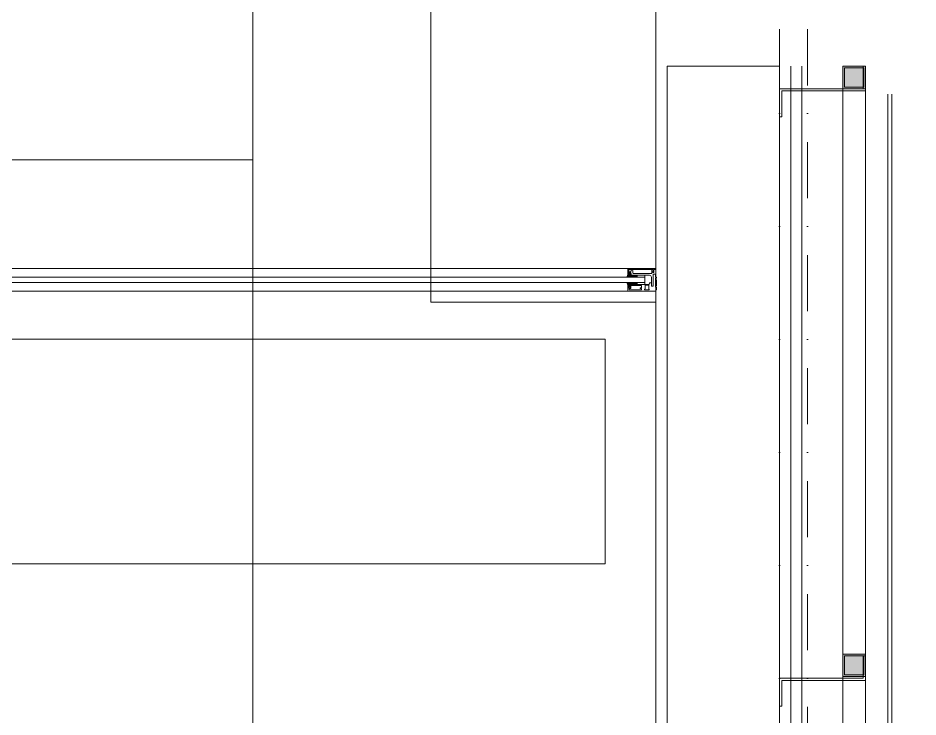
# Model space of a CAD drawing. Extents: x -9059 to 11889, y 0 to 6614.
# Drawn here: x 9719.1 to 9879.2, y 2661 to 2785.3 of the extents above; entities that cross this region are included whole.
import ezdxf
from ezdxf.enums import TextEntityAlignment as Align

# ---------------------------------------------------------------- set-up
doc = ezdxf.new("R2010")
doc.units = 0
doc.header["$LTSCALE"] = 10
doc.header["$MEASUREMENT"] = 0
doc.linetypes.add('DASHDOT', pattern=[1, 0.5, -0.25, 0, -0.25])
doc.layers.get('0').update_dxf_attribs({"color": 9, "lineweight": 9})
for name, color, linetype, lineweight in [('00', 9, 'Continuous', 9), ('05', 9, 'Continuous', 9), ('06D', 9, 'Continuous', 9), ('10', 9, 'Continuous', 9), ('14', 9, 'Continuous', 9), ('15', 9, 'Continuous', 9), ('21_mahal200', 9, 'Continuous', 9), ('21_mahal200 @ 20', 9, 'Continuous', 9), ('24', 9, 'DASHDOT', 9), ('33', 9, 'BATTING', 9)]:
    doc.layers.add(name, color=color, linetype=linetype, lineweight=lineweight)
doc.styles.add('Arial', font='arial.ttf', dxfattribs={"height": 2.5})
doc.styles.add('MuuM_TEXT-STANDART', font='ARIALN.TTF')
doc.linetypes.add('BATTING', pattern='A,0.0001,-0.1,[134,ltypeshp.shx,S=0.1,R=0,X=-0.1,Y=0],-0.2,[134,ltypeshp.shx,S=0.1,R=180,X=0.1,Y=0],-0.1', length=0.4001)
pattern_1 = [(225, (-4013.78252, -7279.21108), (-0.0883883476, 0.0883883476), []), (135, (-4013.78252, -7279.21108), (0.0883883476, 0.0883883476), [])]

# ---------------------------------------------------------------- blocks, each defined once
blk = doc.blocks.new('0a_roomno2')
blk.add_lwpolyline([(30, -16), (0, -16), (0, 0), (30, 0)], close=True)
blk.add_lwpolyline([(0, -5), (30, -5)])
at = {"style": 'Arial'}
blk.add_attdef('ODANO', (0, 1.505), '', height=3, dxfattribs=at)
blk.add_attdef('MEKANADI', text='', height=3, dxfattribs=at).set_placement((0.525, -4.75), align=Align.BOTTOM_LEFT)
at = {"style": 'MuuM_TEXT-STANDART', "width": 0.6}
for tag, p in [('YER01', (15, -7)), ('TAVAN01', (20.625, -7)), ('DUVAR01', (26.25, -7)), ('YER02', (15, -10.375)), ('TAVAN02', (20.625, -10.375)), ('DUVAR02', (26.25, -10.375)), ('YER03', (15, -13.75)), ('TAVAN03', (20.625, -13.75)), ('DUVAR03', (26.25, -13.75))]:
    blk.add_attdef(tag, text='', height=2.25, dxfattribs=at).set_placement(p, align=Align.MIDDLE_CENTER)
at = {"style": 'MuuM_TEXT-STANDART'}
blk.add_attdef('M2', text='', height=2.25, dxfattribs=at).set_placement((1.3231, -7.8046), align=Align.MIDDLE_LEFT)
at = {"style": 'MuuM_TEXT-STANDART', "width": 0.6}
blk.add_attdef('TEMIZTAVANYUKSEKLIGI', text='', height=2.25, dxfattribs=at).set_placement((2.7, -13.1619), align=Align.MIDDLE_LEFT)
blk = doc.blocks.new('*U897')
at = {"layer": '21_mahal200 @ 20', "xscale": 20, "yscale": 20, "zscale": 20}
blk.add_blockref('0a_roomno2', (9160.82, 2860.06), dxfattribs=at)
blk = doc.blocks.new('p-s-profil')
at = {"layer": '10'}
blk.add_lwpolyline([(9, 15.3), (4.6, 15.3), (4.6, 0.4), (0, 0.4), (0, 0), (5, 0), (5, 14.9), (9, 14.9), (9, 15.3)], dxfattribs=at)
blk.add_lwpolyline([(9, 15.3), (4.6, 15.3), (4.6, 0.4), (0, 0.4), (0, 0), (5, 0), (5, 14.9), (9, 14.9), (9, 15.3)], dxfattribs=at)
blk = doc.blocks.new('p-kutu_profil_40x40')
h = blk.add_hatch(color=256)
h.dxf.hatch_style = 1
h.paths.add_polyline_path([(0, 0), (4, 0), (4, 4), (0, 4)])
h = blk.add_hatch(color=255)
h.dxf.hatch_style = 1
h.paths.add_polyline_path([(0, 0), (4, 0), (4, 4), (0, 4)])
blk.add_lwpolyline([(0, 0), (4, 0), (4, 4), (0, 4)], close=True)
at = {"layer": '10'}
for points in [[(0, 4), (4, 4), (4, 0), (0, 0)], [(0, 4), (4, 4), (4, 0), (0, 0)], [(0, 0), (4, 0), (4, 4), (0, 4)], [(0.3, 3.7), (3.7, 3.7), (3.7, 0.3), (0.3, 0.3)], [(0.3, 3.7), (3.7, 3.7), (3.7, 0.3), (0.3, 0.3)]]:
    blk.add_lwpolyline(points, close=True, dxfattribs=at)
blk = doc.blocks.new('*U605')
at = {"layer": '10'}
h = blk.add_hatch(dxfattribs=at)
h.set_pattern_fill('NET', color=256, angle=315, style=0)
h.set_pattern_definition(pattern_1)
h.paths.add_polyline_path([(-2.88, 4.51), (-2.88, 4.57), (-2.99, 4.61), (-3.03, 4.61), (-3.03, 4.58), (-3.16, 4.58), (-3.16, 4.87), (-3.03, 4.87), (-3.03, 4.84), (-2.88, 4.88), (-2.89, 4.97), (-2.52, 5.14), (-2.52, 5.03), (-2.56, 5.03), (-2.75, 4.87, -0.2599), (-2.52, 4.79), (-2.52, 4.55, -0.382682)])
h.paths.add_polyline_path([(-2.76, 4.75), (-2.76, 4.56, 2.16717)], flags=16)
h = blk.add_hatch(dxfattribs=at)
h.set_pattern_fill('NET', color=256, angle=315, style=0)
h.set_pattern_definition(pattern_1)
h.paths.add_polyline_path([(-1.11, 4.51), (-1.11, 4.57), (-1.01, 4.61), (-0.96, 4.61), (-0.96, 4.58), (-0.84, 4.58), (-0.83, 4.87), (-0.96, 4.87), (-0.96, 4.84), (-1.11, 4.88), (-1.1, 4.97), (-1.48, 5.14), (-1.48, 5.03), (-1.43, 5.03), (-1.24, 4.87, 0.2599), (-1.48, 4.79), (-1.48, 4.55, 0.382682)])
h.paths.add_polyline_path([(-1.24, 4.75), (-1.24, 4.56, -2.16717)], flags=16)
h = blk.add_hatch(dxfattribs=at)
h.set_pattern_fill('NET', color=256, angle=315, style=0)
h.set_pattern_definition([(225, (-4017.50971, -7287.43021), (-0.0883883476, 0.0883883476), []), (135, (-4017.50971, -7287.43021), (0.0883883476, 0.0883883476), [])])
h.paths.add_polyline_path([(-2.83, 3.34), (-2.52, 3.34), (-2.52, 4.38), (-2.83, 4.38)])
h = blk.add_hatch(dxfattribs=at)
h.set_pattern_fill('NET', color=256, angle=315, style=0)
h.set_pattern_definition([(225, (-4017.50971, -7280.92107), (-0.0883883476, 0.0883883476), []), (135, (-4017.50971, -7280.92107), (0.0883883476, 0.0883883476), [])])
h.paths.add_polyline_path([(-1.48, 3.34), (-1.18, 3.34), (-1.18, 4.38), (-1.48, 4.38)])
h = blk.add_hatch(dxfattribs=at)
h.set_pattern_fill('NET', color=256, angle=315, style=0)
h.set_pattern_definition([(225, (-4038.56212, -7284.97416), (-0.0883883476, 0.0883883476), []), (135, (-4038.56212, -7284.97416), (0.0883883476, 0.0883883476), [])])
h.paths.add_polyline_path([(-3.08, -0.11), (-2.01, -0.11), (-2.01, 0.07), (-3.08, 0.07)])
at = {"layer": '06D'}
for points in [[(-3.99, 493.03), (-3.99, 4.95)], [(0.01, 493.03), (0.01, 4.96)]]:
    blk.add_lwpolyline(points, dxfattribs=at)
at = {"layer": '10'}
for points in [[(-1.02, 0.07), (-1.55, 0.07), (-1.55, -0.11), (-1.68, -0.11), (-1.68, 0.07), (-3.33, 0.07), (-3.33, -0.11), (-3.76, -0.11), (-3.76, 0.01), (-4, 0.01), (-4, 4.98), (-2.88, 4.98), (-2.88, 4.87), (-3.06, 4.83), (-3.06, 4.88), (-3.43, 4.88), (-3.43, 4.6), (-2.88, 4.6), (-2.88, 4.45), (-2.83, 4.41), (-2.83, 1.16), (-2.54, 1.09), (-2.54, 0.79), (-3.14, 0.79), (-3.14, 0.47), (-1.02, 0.47)], [(-2.98, 1.92), (-2.98, 1.24), (-3.68, 1.24), (-3.72, 1.17), (-3.8, 1.17), (-3.8, 1.98), (-3.66, 1.98), (-3.6, 1.92)]]:
    blk.add_lwpolyline(points, close=True, dxfattribs=at)
for points in [[(-3.16, 4.6), (-3.16, 4.87)], [(-2.88, 4.98), (-2.52, 5.14)], [(-2.75, 4.87), (-2.56, 5.03), (-2.52, 5.03)], [(-1.1, 4.97), (-1.48, 5.14)], [(-1.24, 4.87), (-1.43, 5.03), (-1.48, 5.03)], [(-0.15, 4.81), (-0.6, 4.81), (-0.6, 4.5), (-0.89, 4.5), (-0.89, 4.41), (-1.11, 4.51), (-1.11, 4.57), (-1.01, 4.61), (-0.96, 4.61), (-0.96, 4.58), (-0.71, 4.58), (-0.71, 4.87), (-0.96, 4.87), (-0.96, 4.84), (-1.11, 4.88), (-1.1, 4.97), (0, 4.96), (0, 0)], [(-0.84, 4.58), (-0.83, 4.87)], [(-3.56, 2.72), (-3.56, 2.56), (-3.8, 2.56), (-3.8, 4.76), (-3.57, 4.76), (-3.57, 4.46), (-3.03, 4.46), (-3.03, 2.56)], [(-2.83, 4.38), (-2.83, 4.38), (-2.5, 4.38)], [(-2.5, 3.34), (-2.83, 3.34)], [(-0.89, 4.41), (-0.89, 4.38), (-1.5, 4.38)], [(-1.5, 3.34), (-1.18, 3.34)], [(-2.83, 1.97), (-1.18, 1.97)], [(-3.08, 0.07), (-3.08, -0.11), (-2.01, -0.11)], [(-2.01, 0.07), (-2.01, -0.11)]]:
    blk.add_lwpolyline(points, dxfattribs=at)
for points in [[(-0.5, 0.46), (-0.14, 0.46), (-0.14, 4.78), (-0.11, 4.78, 0.561743), (-0.1, 4.86, 0.595966), (-0.15, 4.81, -2.204878)], [(-2.76, 4.56), (-2.76, 4.75, -1)], [(-1.18, 4.38), (-1.18, 1.12, -0.414214), (-1.51, 0.79), (-2.54, 0.79)], [(-1.24, 4.56), (-1.24, 4.75, 1)], [(-0.89, 4.5), (-0.31, 4.38, -0.833203), (-0.32, 4.07, -0.447088)], [(-0.32, 4.07), (-0.77, 4.07, 0.414214), (-0.87, 3.96), (-0.87, 0.71), (-0.14, 0.71)], [(-3.03, 2.56), (-3.44, 2.56), (-3.44, 2.72, 1), (-3.56, 2.72, -1)], [(0, 0), (-0.14, 0), (-0.14, 0.34), (-0.62, 0.34, -1), (-0.62, 0.55)], [(-0.62, 0.55, -0.305404), (-0.5, 0.46, -5.773092)]]:
    blk.add_lwpolyline(points, format="xyb", dxfattribs=at)
for centre, radius, start, end in [((-2.7, 4.62), 0.253, 35.8742, 101.3324), ((-1.29, 4.62), 0.253, 78.6676, 144.1258), ((-2.72, 4.73), 0.273, 233.5711, 324.0262), ((-2.68, 4.66), 0.125, 229.5402, 130.4598), ((-1.28, 4.73), 0.273, 215.9738, 306.4289), ((-1.32, 4.66), 0.125, 49.5402, 310.4598)]:
    blk.add_arc(centre, radius, start, end, dxfattribs=at)
at = {"layer": '15'}
for points in [[(-2.5, 496.02), (-2.5, 1.96)], [(-1.5, 1.96), (-1.5, 496.02)]]:
    blk.add_lwpolyline(points, dxfattribs=at)
blk = doc.blocks.new('p-dolay-porschee')
blk.add_lwpolyline([(0, 0), (100, 0), (100, -100), (0, -100)], close=True)

msp = doc.modelspace()

# ---------------------------------------------------------------- linework, layer by layer
at = {"layer": '00'}
msp.add_lwpolyline([(9834.54, 2536.73), (9834.54, 2568.73), (9834.54, 2752.29), (9834.54, 2776.73), (9854.54, 2776.73), (9854.54, 2568.73), (9854.54, 2536.73), (9834.54, 2536.73)], dxfattribs=at)
at = {"layer": '06D'}
for points in [[(9858.54, 2536.73), (9858.54, 2776.73)], [(9865.84, 2536.73), (9865.84, 2776.73)], [(9869.84, 2536.73), (9869.84, 2776.73)], [(9854.54, 2536.73), (9854.54, 2774.64)]]:
    msp.add_lwpolyline(points, dxfattribs=at)
at = {"layer": '10'}
for points in [[(9873.84, 2536.73), (9873.84, 2771.73)], [(9874.54, 2536.73), (9874.54, 2771.73)]]:
    msp.add_lwpolyline(points, dxfattribs=at)
at = {"layer": '14'}
msp.add_lwpolyline([(9832.54, 2778.73), (9832.54, 2534.73)], dxfattribs=at)
at = {"layer": '24', "ltscale": 2}
for points in [[(9754.54, 4009.23), (9754.54, 3969.23), (9854.54, 3969.23), (9854.54, 2536.73)], [(9959.54, 4009.23), (9959.54, 3969.23), (9859.54, 3969.23), (9859.54, 2536.73)]]:
    msp.add_lwpolyline(points, dxfattribs=at)
at = {"layer": '33', "ltscale": 0.2, "flags": 128}
msp.add_lwpolyline([(9856.54, 2536.73), (9856.54, 2776.73)], dxfattribs=at)

# ---------------------------------------------------------------- block references
at = {"xscale": -1, "rotation": 270}
for p in [(9854.54, 2767.73), (9854.54, 2662.85)]:
    msp.add_blockref('p-s-profil', p, dxfattribs=at)
at = {"rotation": 270}
for p in [(9865.84, 2776.73), (9865.84, 2672.15)]:
    msp.add_blockref('p-kutu_profil_40x40', p, dxfattribs=at)
at = {"layer": '05', "xscale": -0.4, "yscale": 1.8}
msp.add_blockref('p-dolay-porschee', (9832.54, 2914.73), dxfattribs=at)
at = {"layer": '05', "xscale": -0.4, "yscale": 4.8, "rotation": 90}
msp.add_blockref('p-dolay-porschee', (9343.55, 2728.18), dxfattribs=at)
at = {"layer": '10', "rotation": 90}
msp.add_blockref('*U605', (9832.54, 2740.73), dxfattribs=at)
at = {"layer": '21_mahal200', "color": 6}
msp.add_blockref('*U897', (0, 0), dxfattribs=at)

doc.saveas('drawing.dxf')
